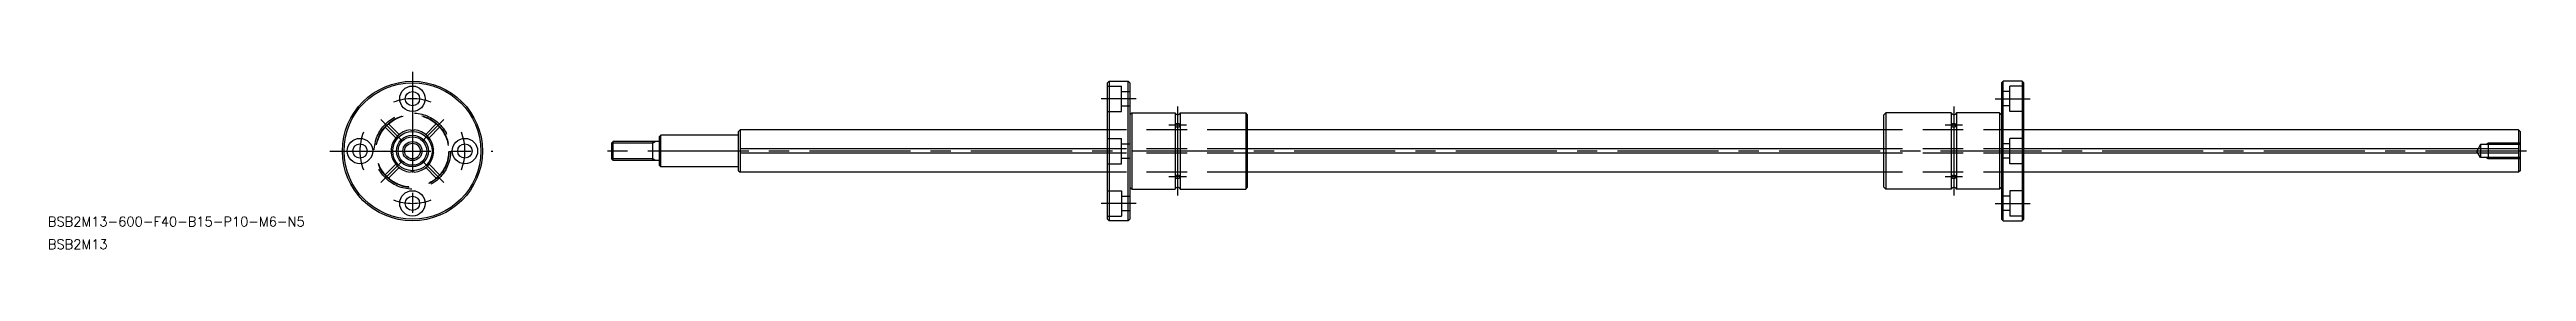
# Model space of a CAD drawing. Extents: x -114 to 665, y -31 to 25.
import ezdxf

# ---------------------------------------------------------------- set-up
doc = ezdxf.new("R2010")
doc.units = 0
doc.linetypes.add('CENTER', pattern=[50.8, 31.75, -6.35, 6.35, -6.35])
doc.linetypes.add('DASHED', pattern=[19.05, 12.7, -6.35])
doc.layers.get('0').update_dxf_attribs({"linetype": 'CONTINUOUS'})
doc.layers.add('CENTER', color=1, linetype='CENTER')
doc.styles.get("Standard").update_dxf_attribs({"font": 'txt.shx', "height": 3, "bigfont": 'bigfont.shx'})

# ---------------------------------------------------------------- blocks, each defined once
blk = doc.blocks.new('*U3')
at = {"color": 7, "linetype": 'CONTINUOUS'}
blk.add_text('BSB2M13-600-F40-B15-P10-M6-N5', height=3, dxfattribs=at).set_placement((-114.59, -23.76))
blk = doc.blocks.new('*U4')
at = {"color": 7, "linetype": 'CONTINUOUS'}
blk.add_text('BSB2M13', height=3, dxfattribs=at).set_placement((-114.59, -30.91))

msp = doc.modelspace()

# ---------------------------------------------------------------- linework, layer by layer
at = {"color": 7, "linetype": 'CONTINUOUS'}
for p, q in [((219.03, 22), (218.53, 21.5)), ((218.53, -21.5), (218.53, 21.5)), ((219.03, 22), (219.03, -22)), ((219.03, 22), (225.03, 22)), ((225.03, -22), (225.03, 22)), ((225.03, 22), (225.53, 21.5)), ((225.53, 21.5), (225.53, -21.5)), ((500.03, 22), (499.53, 21.5)), ((499.53, 21.5), (499.53, -21.5)), ((500.03, -22), (500.03, 22)), ((506.03, 22), (500.03, 22)), ((506.03, 22), (506.03, -22)), ((506.03, 22), (506.53, 21.5)), ((506.53, -21.5), (506.53, 21.5)), ((226.13, 12), (225.53, 11.4)), ((226.13, 12), (226.13, -12)), ((226.13, 12), (239.73, 12)), ((239.73, 12), (239.73, -12)), ((241.33, 12), (241.33, -12)), ((241.33, 12), (261.93, 12)), ((261.93, 12), (261.93, -12)), ((262.53, 11.4), (261.93, 12)), ((262.53, -11.4), (262.53, 11.4)), ((462.53, 11.4), (463.13, 12)), ((462.53, -11.4), (462.53, 11.4)), ((463.13, 12), (463.13, -12)), ((483.73, 12), (463.13, 12)), ((483.73, 12), (483.73, -12)), ((485.33, 12), (485.33, -12)), ((498.93, 12), (485.33, 12)), ((498.93, 12), (498.93, -12)), ((498.93, 12), (499.53, 11.4)), ((62.53, 2.46), (63.07, 3)), ((62.53, 2.46), (62.53, -2.46)), ((77.53, 3), (63.07, 3)), ((63.07, -3), (63.07, 3)), ((75.53, -3), (75.53, 3)), ((77.53, 4.5), (78.03, 5)), ((77.53, 4.5), (77.53, -4.5)), ((78.03, -5), (78.03, 5)), ((102.53, 5), (78.03, 5)), ((102.53, 6.2), (103, 6.67)), ((102.53, -6.2), (102.53, 6.2)), ((218.53, 6.67), (103, 6.67)), ((103.03, 6.67), (103.03, -6.67)), ((218.53, 0.66), (103.03, 0.66)), ((462.53, 6.67), (262.53, 6.67)), ((462.53, 0.66), (262.53, 0.66)), ((662.06, 6.67), (506.53, 6.67)), ((662.03, 0.66), (506.53, 0.66)), ((662.03, 6.67), (662.03, -6.67)), ((662.53, 6.2), (662.06, 6.67)), ((662.53, 6.2), (662.53, -6.2)), ((62.53, -2.46), (63.07, -3)), ((77.53, -3), (63.07, -3)), ((77.53, -4.5), (78.03, -5)), ((102.53, -5), (78.03, -5)), ((102.53, -6.2), (103, -6.67)), ((218.53, -6.67), (103, -6.67)), ((218.53, -0.66), (103.03, -0.66)), ((462.53, -0.66), (262.53, -0.66)), ((462.53, -6.67), (262.53, -6.67)), ((662.03, -0.66), (506.53, -0.66)), ((662.06, -6.67), (506.53, -6.67)), ((662.53, -6.2), (662.06, -6.67)), ((226.13, -12), (225.53, -11.4)), ((226.13, -12), (239.73, -12)), ((241.33, -12), (261.93, -12)), ((261.93, -12), (262.53, -11.4)), ((463.13, -12), (462.53, -11.4)), ((483.73, -12), (463.13, -12)), ((498.93, -12), (485.33, -12)), ((498.93, -12), (499.53, -11.4)), ((218.53, -21.5), (219.03, -22)), ((225.03, -22), (219.03, -22)), ((225.03, -22), (225.53, -21.5)), ((500.03, -22), (499.53, -21.5)), ((500.03, -22), (506.03, -22)), ((506.53, -21.5), (506.03, -22))]:
    msp.add_line(p, q, dxfattribs=at)
at = {"color": 3, "linetype": 'DASHED'}
for p, q in [((218.53, 20.5), (222.93, 20.5)), ((222.93, 12.5), (222.93, 20.5)), ((222.93, 18.75), (225.53, 18.75)), ((502.13, 18.75), (499.53, 18.75)), ((502.13, 12.5), (502.13, 20.5)), ((506.53, 20.5), (502.13, 20.5)), ((-4.18, 5.24), (-7.58, 8.64)), ((7.58, 8.64), (4.18, 5.24)), ((218.53, 12.5), (222.93, 12.5)), ((222.93, 14.25), (225.53, 14.25)), ((502.13, 14.25), (499.53, 14.25)), ((506.53, 12.5), (502.13, 12.5)), ((-5.24, 4.18), (-8.64, 7.58)), ((8.64, 7.58), (5.24, 4.18)), ((262.53, 6.67), (218.53, 6.67)), ((218.53, 4), (222.93, 4)), ((262.53, 0.66), (218.53, 0.66)), ((222.93, -4), (222.93, 4)), ((222.93, 2.25), (225.53, 2.25)), ((506.53, 6.67), (462.53, 6.67)), ((506.53, 0.66), (462.53, 0.66)), ((502.13, 2.25), (499.53, 2.25)), ((502.13, -4), (502.13, 4)), ((506.53, 4), (502.13, 4)), ((650.13, 2.07), (648.94, 0)), ((650.13, -2.07), (648.94, 0)), ((650.13, 2.07), (650.13, -2.07)), ((662.53, 2.07), (650.13, 2.07)), ((652.53, 2.5), (651.78, 2.07)), ((652.53, 2.5), (652.53, -2.5)), ((662.53, 2.5), (652.53, 2.5)), ((-5.24, -4.18), (-8.64, -7.58)), ((-4.18, -5.24), (-7.58, -8.64)), ((7.58, -8.64), (4.18, -5.24)), ((8.64, -7.58), (5.24, -4.18)), ((262.53, -0.66), (218.53, -0.66)), ((218.53, -4), (222.93, -4)), ((262.53, -6.67), (218.53, -6.67)), ((222.93, -2.25), (225.53, -2.25)), ((506.53, -0.66), (462.53, -0.66)), ((506.53, -6.67), (462.53, -6.67)), ((502.13, -2.25), (499.53, -2.25)), ((506.53, -4), (502.13, -4)), ((662.53, -2.07), (650.13, -2.07)), ((652.53, -2.5), (651.78, -2.07)), ((662.53, -2.5), (652.53, -2.5)), ((218.53, -12.5), (222.93, -12.5)), ((222.93, -12.5), (222.93, -20.5)), ((222.93, -14.25), (225.53, -14.25)), ((502.13, -14.25), (499.53, -14.25)), ((502.13, -12.5), (502.13, -20.5)), ((506.53, -12.5), (502.13, -12.5)), ((218.53, -20.5), (222.93, -20.5)), ((222.93, -18.75), (225.53, -18.75)), ((502.13, -18.75), (499.53, -18.75)), ((506.53, -20.5), (502.13, -20.5))]:
    msp.add_line(p, q, dxfattribs=at)
at = {"color": 3, "linetype": 'CONTINUOUS'}
for p, q in [((75.53, 2.46), (62.53, 2.46)), ((76.47, 3), (75.53, 2.46)), ((75.53, -2.46), (62.53, -2.46)), ((76.47, -3), (75.53, -2.46))]:
    msp.add_line(p, q, dxfattribs=at)
at = {"color": 7, "linetype": 'CONTINUOUS'}
for centre, radius in [((0, 0), 22), ((0, 0), 21.5), ((0, 16.5), 4), ((0, 16.5), 2.25), ((-16.5, 0), 4), ((-16.5, 0), 2.25), ((0, 0), 6.2), ((0, 0), 5), ((0, 0), 4.5), ((0, 0), 3), ((16.5, 0), 4), ((16.5, 0), 2.25), ((0, -16.5), 4), ((0, -16.5), 2.25)]:
    msp.add_circle(centre, radius, dxfattribs=at)
at = {"color": 3, "linetype": 'DASHED'}
for radius in [12, 11.5, 11.4]:
    msp.add_circle((0, 0), radius, dxfattribs=at)
at = {"color": 3, "linetype": 'CONTINUOUS'}
msp.add_circle((0, 0), 2.46, dxfattribs=at)
at = {"color": 7, "linetype": 'CONTINUOUS'}
for centre, radius, start, end in [((240.53, 12.39), 0.89, 205.98923, 334.01077), ((240.27, 8.11), 0.49, 114.12209, 177.08548), ((240.36, 8.18), 0.583, 184.73215, 240.93282), ((240.53, 7.43), 1.21, 67.68369, 112.31631), ((240.7, 8.18), 0.583, 299.06718, 355.26785), ((240.79, 8.11), 0.49, 2.91452, 65.87791), ((484.53, 12.39), 0.89, 205.98923, 334.01077), ((484.27, 8.11), 0.49, 114.12209, 177.08548), ((484.36, 8.18), 0.583, 184.73215, 240.93282), ((484.53, 7.43), 1.21, 67.68369, 112.31631), ((484.7, 8.18), 0.583, 299.06718, 355.26785), ((484.79, 8.11), 0.49, 2.91452, 65.87791), ((0, 0), 6.7, 95.66302, 174.33698), ((-7.89, 0), 1.39, 331.59897, 28.40103), ((0, 7.89), 1.39, 241.59897, 298.40103), ((0, 0), 6.7, 5.66302, 84.33698), ((7.89, 0), 1.39, 151.59897, 208.40103), ((240.53, 8.81), 1.23, 248.44783, 291.55217), ((484.53, 8.81), 1.23, 248.44783, 291.55217), ((0, 0), 6.7, 185.66302, 264.33698), ((0, -7.89), 1.39, 61.59897, 118.40103), ((0, 0), 6.7, 275.66302, 354.33698), ((240.36, -8.18), 0.583, 119.06718, 175.26785), ((240.53, -8.81), 1.23, 68.44783, 111.55217), ((240.7, -8.18), 0.583, 4.73215, 60.93282), ((484.36, -8.18), 0.583, 119.06718, 175.26785), ((484.53, -8.81), 1.23, 68.44783, 111.55217), ((484.7, -8.18), 0.583, 4.73215, 60.93282), ((240.53, -12.39), 0.89, 25.98923, 154.01077), ((240.27, -8.11), 0.49, 182.91452, 245.87791), ((240.53, -7.43), 1.21, 247.68369, 292.31631), ((240.79, -8.11), 0.49, 294.12209, 357.08548), ((484.53, -12.39), 0.89, 25.98923, 154.01077), ((484.27, -8.11), 0.49, 182.91452, 245.87791), ((484.53, -7.43), 1.21, 247.68369, 292.31631), ((484.79, -8.11), 0.49, 294.12209, 357.08548)]:
    msp.add_arc(centre, radius, start, end, dxfattribs=at)
at = {"layer": 'CENTER', "color": 1, "linetype": 'CENTER'}
for p, q in [((0, 24.94), (0, -24.71)), ((227.53, 16.5), (216.53, 16.5)), ((497.53, 16.5), (508.53, 16.5)), ((243.28, 8.13), (237.78, 8.13)), ((240.53, 14), (240.53, -14)), ((487.28, 8.13), (481.78, 8.13)), ((484.53, 14), (484.53, -14)), ((-26.01, 0), (25.3, 0)), ((664.53, 0), (60.53, 0)), ((243.28, -8.13), (237.78, -8.13)), ((487.28, -8.13), (481.78, -8.13)), ((227.53, -16.5), (216.53, -16.5)), ((497.53, -16.5), (508.53, -16.5))]:
    msp.add_line(p, q, dxfattribs=at)
at = {"layer": 'CENTER', "color": 1, "linetype": 'CONTINUOUS'}
for p, q in [((-3.32, 3.32), (-9.9, 9.9)), ((9.9, 9.9), (3.32, 3.32)), ((-3.32, -3.32), (-9.9, -9.9)), ((9.9, -9.9), (3.32, -3.32))]:
    msp.add_line(p, q, dxfattribs=at)
at = {"layer": 'CENTER', "color": 1, "linetype": 'CENTER'}
for start, end in [(69.04864, 110.95136), (159.04864, 200.95136), (339.04864, 20.95136), (249.04864, 290.95136)]:
    msp.add_arc((0, 0), 16.5, start, end, dxfattribs=at)

# ---------------------------------------------------------------- block references
at = {"color": 7, "linetype": 'CONTINUOUS'}
for name in ['*U3', '*U4']:
    msp.add_blockref(name, (0, 0), dxfattribs=at)

doc.saveas('drawing.dxf')
